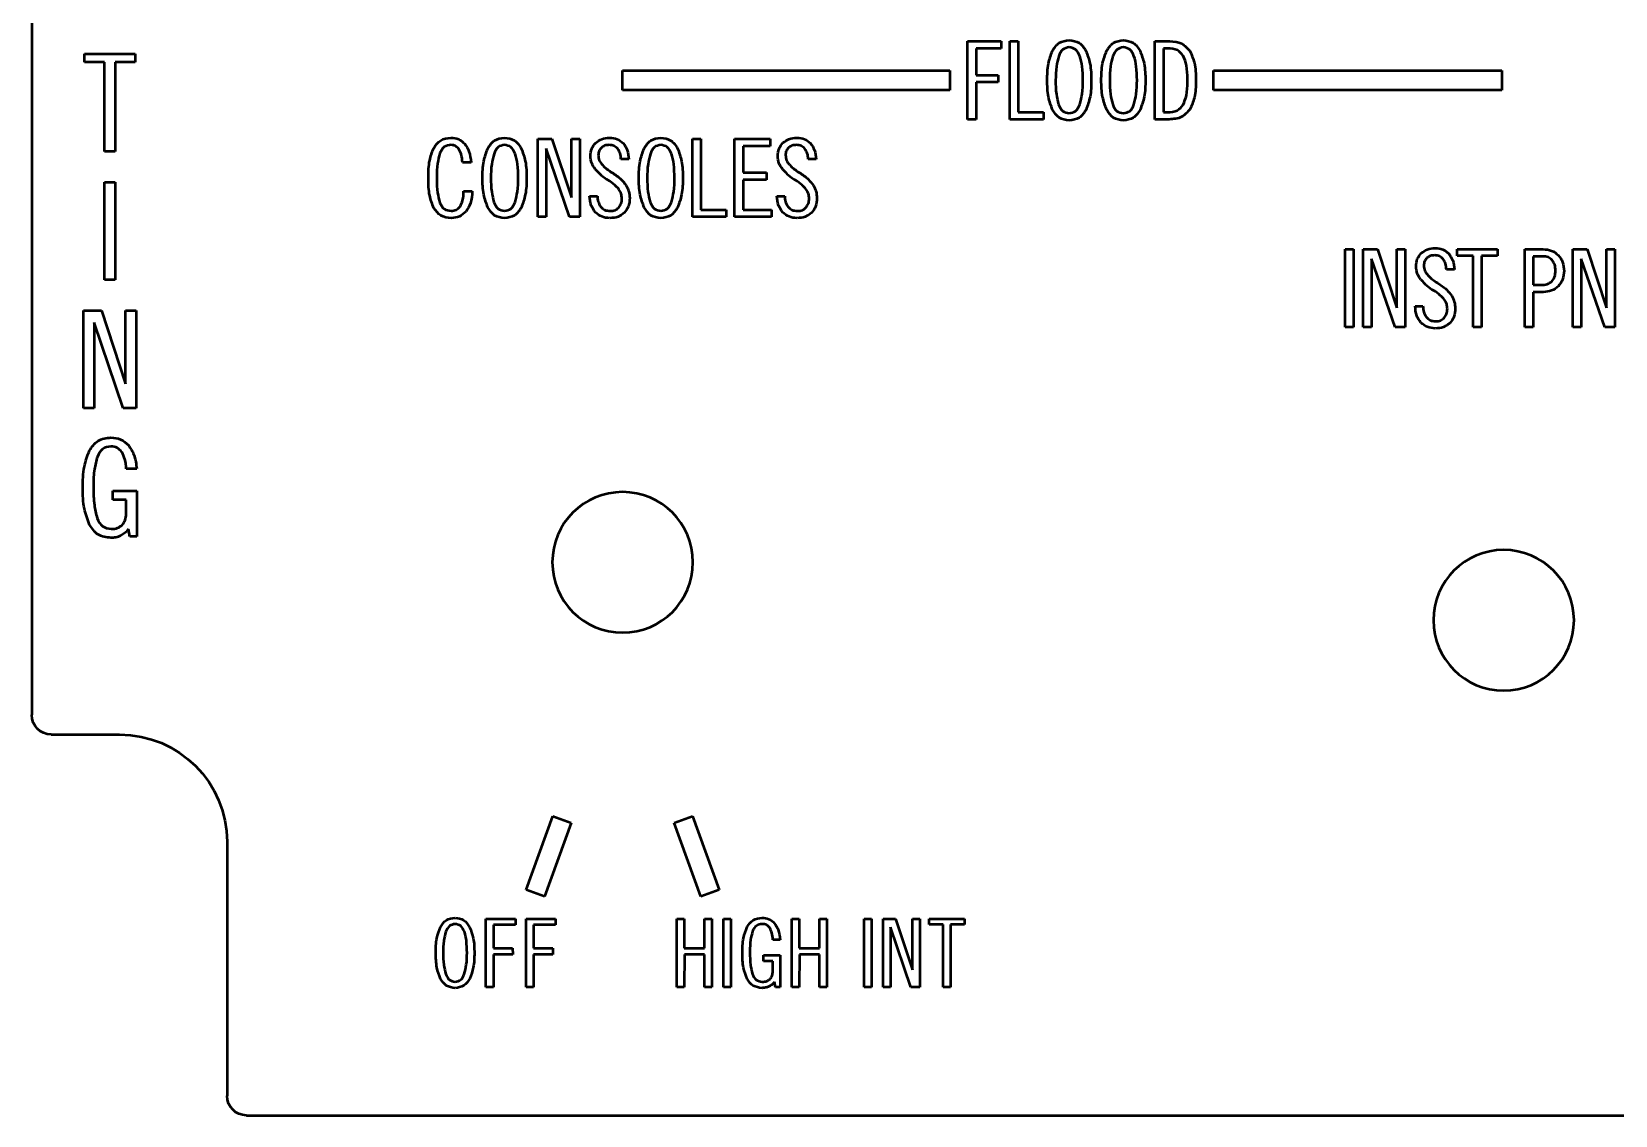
# Model space of a CAD drawing. Header units: millimetres. Extents: x 160 to 304, y 109 to 221.
# Drawn here: x 160.2 to 241.3, y 108.7 to 164.1 of the extents above; entities that cross this region are included whole.
import ezdxf

# ---------------------------------------------------------------- set-up
doc = ezdxf.new("R2010")
doc.units = ezdxf.units.MM
doc.header["$LTSCALE"] = 0.75
doc.layers.add('Visible', color=7, linetype='Continuous', lineweight=50)

msp = doc.modelspace()

# ---------------------------------------------------------------- linework, layer by layer
at = {"layer": 'Visible'}
for p, q in [((160.237, 200.155), (160.237, 129.155)), ((162.945, 163.009), (165.528, 163.009)), ((162.945, 162.586), (162.945, 163.009)), ((165.528, 163.009), (165.528, 162.586)), ((208.145, 163.655), (209.868, 163.655)), ((208.145, 159.655), (208.145, 163.655)), ((209.868, 163.289), (208.577, 163.289)), ((208.577, 163.289), (208.577, 161.926)), ((209.868, 163.655), (209.868, 163.289)), ((210.3, 159.655), (210.3, 163.655)), ((210.3, 163.655), (210.732, 163.655)), ((210.732, 163.655), (210.732, 160.021)), ((217.735, 159.655), (217.735, 163.655)), ((217.735, 163.655), (218.488, 163.655)), ((218.167, 163.289), (218.167, 160.021)), ((218.389, 163.289), (218.167, 163.289)), ((163.963, 162.586), (162.945, 162.586)), ((163.963, 158.009), (163.963, 162.586)), ((165.528, 162.586), (164.504, 162.586)), ((164.504, 162.586), (164.504, 158.009)), ((190.487, 161.155), (190.487, 162.155)), ((190.487, 162.155), (207.237, 162.155)), ((207.237, 162.155), (207.237, 161.155)), ((220.737, 161.155), (220.737, 162.155)), ((220.737, 162.155), (235.487, 162.155)), ((235.487, 162.155), (235.487, 161.155)), ((208.577, 161.926), (209.702, 161.926)), ((209.707, 161.561), (208.577, 161.561)), ((208.577, 161.561), (208.577, 159.655)), ((209.702, 161.926), (209.707, 161.561)), ((219.397, 161.566), (219.397, 161.716)), ((219.829, 161.694), (219.829, 161.605)), ((207.237, 161.155), (190.487, 161.155)), ((235.487, 161.155), (220.737, 161.155)), ((210.732, 160.021), (212.034, 160.021)), ((212.034, 160.021), (212.034, 159.655)), ((218.167, 160.021), (218.383, 160.021)), ((208.577, 159.655), (208.145, 159.655)), ((212.034, 159.655), (210.3, 159.655)), ((218.455, 159.655), (217.735, 159.655)), ((186.138, 154.655), (186.138, 158.655)), ((186.138, 158.655), (186.869, 158.655)), ((187.767, 154.655), (186.57, 158.167)), ((186.57, 158.167), (186.57, 154.655)), ((186.869, 158.655), (187.861, 155.658)), ((187.861, 158.655), (188.293, 158.655)), ((187.861, 155.658), (187.861, 158.655)), ((188.293, 158.655), (188.293, 154.655)), ((194.06, 154.655), (194.06, 158.655)), ((194.06, 158.655), (194.492, 158.655)), ((194.492, 158.655), (194.492, 155.021)), ((196.215, 154.655), (196.215, 158.655)), ((196.215, 158.655), (198.044, 158.655)), ((198.044, 158.289), (196.648, 158.289)), ((196.648, 158.289), (196.648, 156.926)), ((198.044, 158.655), (198.044, 158.289)), ((164.504, 158.009), (163.963, 158.009)), ((182.725, 157.447), (182.293, 157.447)), ((190.803, 157.624), (190.398, 157.624)), ((200.387, 157.624), (199.983, 157.624)), ((180.542, 156.605), (180.542, 156.705)), ((180.974, 156.705), (180.974, 156.572)), ((196.648, 156.926), (197.844, 156.926)), ((197.844, 156.561), (196.648, 156.561)), ((196.648, 156.561), (196.648, 155.021)), ((197.844, 156.926), (197.844, 156.561)), ((163.967, 156.437), (164.507, 156.437)), ((163.967, 151.437), (163.967, 156.437)), ((164.507, 156.437), (164.507, 151.437)), ((182.348, 155.985), (182.786, 155.985)), ((188.797, 155.73), (189.196, 155.73)), ((198.382, 155.73), (198.781, 155.73)), ((194.492, 155.021), (195.794, 155.021)), ((195.794, 155.021), (195.794, 154.655)), ((196.648, 155.021), (198.11, 155.021)), ((198.11, 155.021), (198.11, 154.655)), ((186.57, 154.655), (186.138, 154.655)), ((188.293, 154.655), (187.767, 154.655)), ((195.794, 154.655), (194.06, 154.655)), ((198.11, 154.655), (196.215, 154.655)), ((227.473, 153.006), (227.905, 153.006)), ((227.473, 149.006), (227.473, 153.006)), ((227.905, 153.006), (227.905, 149.006)), ((228.393, 149.006), (228.393, 153.006)), ((228.393, 153.006), (229.124, 153.006)), ((230.022, 149.006), (228.825, 152.518)), ((228.825, 152.518), (228.825, 149.006)), ((229.124, 153.006), (230.116, 150.009)), ((230.116, 153.006), (230.548, 153.006)), ((230.116, 150.009), (230.116, 153.006)), ((230.548, 153.006), (230.548, 149.006)), ((233.202, 153.006), (235.268, 153.006)), ((233.202, 152.668), (233.202, 153.006)), ((234.016, 152.668), (233.202, 152.668)), ((234.016, 149.006), (234.016, 152.668)), ((235.268, 152.668), (234.448, 152.668)), ((234.448, 152.668), (234.448, 149.006)), ((235.268, 153.006), (235.268, 152.668)), ((236.664, 149.006), (236.664, 153.006)), ((236.664, 153.006), (237.595, 153.006)), ((237.096, 152.64), (237.096, 151.178)), ((237.584, 152.64), (237.096, 152.64)), ((239.124, 149.006), (239.124, 153.006)), ((239.124, 153.006), (239.855, 153.006)), ((240.753, 149.006), (239.556, 152.518)), ((239.556, 152.518), (239.556, 149.006)), ((239.855, 153.006), (240.847, 150.009)), ((240.847, 153.006), (241.279, 153.006)), ((240.847, 150.009), (240.847, 153.006)), ((241.279, 153.006), (241.279, 149.006)), ((233.058, 151.975), (232.653, 151.975)), ((164.507, 151.437), (163.967, 151.437)), ((237.096, 151.178), (237.495, 151.178)), ((237.606, 150.812), (237.096, 150.812)), ((237.096, 150.812), (237.096, 149.006)), ((231.052, 150.081), (231.451, 150.081)), ((162.89, 144.866), (162.89, 149.866)), ((162.89, 149.866), (163.804, 149.866)), ((164.926, 144.866), (163.43, 149.257)), ((163.43, 149.257), (163.43, 144.866)), ((163.804, 149.866), (165.044, 146.119)), ((165.044, 149.866), (165.584, 149.866)), ((165.044, 146.119), (165.044, 149.866)), ((165.584, 149.866), (165.584, 144.866)), ((227.905, 149.006), (227.473, 149.006)), ((228.825, 149.006), (228.393, 149.006)), ((230.548, 149.006), (230.022, 149.006)), ((234.448, 149.006), (234.016, 149.006)), ((237.096, 149.006), (236.664, 149.006)), ((239.556, 149.006), (239.124, 149.006)), ((241.279, 149.006), (240.753, 149.006)), ((163.43, 144.866), (162.89, 144.866)), ((165.584, 144.866), (164.926, 144.866)), ((165.615, 141.757), (165.075, 141.757)), ((163.399, 140.905), (163.399, 140.822)), ((164.396, 140.635), (165.622, 140.635)), ((164.396, 140.178), (164.396, 140.635)), ((165.622, 140.635), (165.622, 138.295)), ((165.075, 140.178), (164.396, 140.178)), ((165.075, 139.451), (165.075, 140.178)), ((165.269, 138.295), (165.2, 138.669)), ((165.622, 138.295), (165.269, 138.295)), ((161.237, 128.155), (164.737, 128.155)), ((185.547, 120.208), (186.915, 123.967)), ((187.855, 123.625), (186.487, 119.866)), ((186.915, 123.967), (187.855, 123.625)), ((193.119, 123.625), (194.059, 123.967)), ((194.487, 119.866), (193.119, 123.625)), ((194.059, 123.967), (195.427, 120.208)), ((170.237, 122.655), (170.237, 109.655)), ((186.487, 119.866), (185.547, 120.208)), ((195.427, 120.208), (194.487, 119.866)), ((183.492, 118.724), (185, 118.724)), ((183.492, 115.224), (183.492, 118.724)), ((185, 118.404), (183.871, 118.404)), ((183.871, 118.404), (183.871, 117.211)), ((185, 118.724), (185, 118.404)), ((185.545, 118.724), (187.053, 118.724)), ((185.545, 115.224), (185.545, 118.724)), ((187.053, 118.404), (185.924, 118.404)), ((185.924, 118.404), (185.924, 117.211)), ((187.053, 118.724), (187.053, 118.404)), ((193.263, 115.224), (193.263, 118.724)), ((193.263, 118.724), (193.641, 118.724)), ((193.641, 118.724), (193.641, 117.216)), ((194.669, 117.211), (194.673, 118.724)), ((194.673, 118.724), (195.051, 118.724)), ((195.051, 118.724), (195.051, 115.224)), ((195.645, 118.724), (196.023, 118.724)), ((195.645, 115.224), (195.645, 118.724)), ((196.023, 118.724), (196.023, 115.224)), ((199.15, 115.224), (199.15, 118.724)), ((199.15, 118.724), (199.528, 118.724)), ((199.528, 118.724), (199.528, 117.216)), ((200.556, 117.211), (200.561, 118.724)), ((200.561, 118.724), (200.939, 118.724)), ((200.939, 118.724), (200.939, 115.224)), ((202.849, 118.724), (203.227, 118.724)), ((202.849, 115.224), (202.849, 118.724)), ((203.227, 118.724), (203.227, 115.224)), ((203.821, 115.224), (203.821, 118.724)), ((203.821, 118.724), (204.461, 118.724)), ((204.461, 118.724), (205.329, 116.101)), ((205.329, 118.724), (205.707, 118.724)), ((205.329, 116.101), (205.329, 118.724)), ((205.707, 118.724), (205.707, 115.224)), ((206.179, 118.724), (207.987, 118.724)), ((206.179, 118.428), (206.179, 118.724)), ((206.892, 118.428), (206.179, 118.428)), ((206.892, 115.224), (206.892, 118.428)), ((207.987, 118.428), (207.27, 118.428)), ((207.27, 118.428), (207.27, 115.224)), ((207.987, 118.724), (207.987, 118.428)), ((198.551, 117.648), (198.173, 117.648)), ((205.246, 115.224), (204.199, 118.297)), ((204.199, 118.297), (204.199, 115.224)), ((183.871, 117.211), (184.855, 117.211)), ((184.859, 116.891), (183.871, 116.891)), ((183.871, 116.891), (183.871, 115.224)), ((184.855, 117.211), (184.859, 116.891)), ((185.924, 117.211), (186.908, 117.211)), ((186.912, 116.891), (185.924, 116.891)), ((185.924, 116.891), (185.924, 115.224)), ((186.908, 117.211), (186.912, 116.891)), ((193.641, 117.216), (194.669, 117.211)), ((193.646, 116.891), (193.641, 115.224)), ((194.673, 116.891), (193.646, 116.891)), ((194.673, 115.224), (194.673, 116.891)), ((197, 117.051), (197, 116.993)), ((197.698, 116.862), (198.556, 116.862)), ((197.698, 116.542), (197.698, 116.862)), ((198.556, 116.862), (198.556, 115.224)), ((199.528, 117.216), (200.556, 117.211)), ((199.533, 116.891), (199.528, 115.224)), ((200.561, 116.891), (199.533, 116.891)), ((200.561, 115.224), (200.561, 116.891)), ((198.173, 116.542), (197.698, 116.542)), ((198.173, 116.033), (198.173, 116.542)), ((183.871, 115.224), (183.492, 115.224)), ((185.924, 115.224), (185.545, 115.224)), ((193.641, 115.224), (193.263, 115.224)), ((195.051, 115.224), (194.673, 115.224)), ((196.023, 115.224), (195.645, 115.224)), ((198.309, 115.224), (198.261, 115.486)), ((198.556, 115.224), (198.309, 115.224)), ((199.528, 115.224), (199.15, 115.224)), ((200.939, 115.224), (200.561, 115.224)), ((203.227, 115.224), (202.849, 115.224)), ((204.199, 115.224), (203.821, 115.224)), ((205.707, 115.224), (205.246, 115.224)), ((207.27, 115.224), (206.892, 115.224)), ((171.237, 108.655), (292.737, 108.655))]:
    msp.add_line(p, q, dxfattribs=at)
at = {"layer": 'Visible', "extrusion": (0, 0, -1)}
for centre in [(-190.487, 136.974), (-235.584, 134.006)]:
    msp.add_circle(centre, 3.6, dxfattribs=at)
at = {"layer": 'Visible'}
for centre, radius, start, end in [((211.305, 162.053), 2.718, 6.5012, 18.053), ((208.341, 161.696), 5.704, 359.58747, 6.69752), ((214.076, 162.053), 2.718, 6.5012, 18.053), ((211.111, 161.696), 5.704, 359.58747, 6.69752), ((182.401, 157.053), 2.718, 6.5012, 18.053), ((179.436, 156.696), 5.704, 359.58747, 6.69752), ((191.276, 159.114), 2.559, 224.50869, 238.49004), ((190.401, 157.053), 2.718, 6.5012, 18.053), ((187.436, 156.696), 5.704, 359.58747, 6.69752), ((200.861, 159.114), 2.559, 224.50861, 238.48999), ((191.325, 159.068), 2.979, 221.09838, 238.09007), ((187.987, 153.815), 3.245, 49.78036, 57.09353), ((200.909, 159.068), 2.979, 221.09847, 238.09004), ((197.572, 153.815), 3.245, 49.78036, 57.09353), ((189.182, 155.208), 1.409, 37.57422, 50.26405), ((198.766, 155.208), 1.409, 37.5737, 50.26426), ((233.531, 153.465), 2.559, 224.50883, 238.4899), ((233.58, 153.419), 2.979, 221.09847, 238.09004), ((230.242, 148.166), 3.244, 49.77996, 57.09392), ((231.436, 149.559), 1.409, 37.57396, 50.26415), ((180.123, 117.323), 2.379, 6.50125, 18.05295), ((177.529, 117.01), 4.991, 359.58753, 6.69747)]:
    msp.add_arc(centre, radius, start, end, dxfattribs=at)
at = {"layer": 'Visible', "extrusion": (0, 0, -1)}
for centre, radius, start, end in [((-161.237, 129.155), 1, 270, 0), ((-164.737, 122.655), 5.5, 90, 180), ((-171.237, 109.655), 1, 270, 0)]:
    msp.add_arc(centre, radius, start, end, dxfattribs=at)
at = {"layer": 'Visible'}
for points, knots in [([(212.217, 161.655), (212.222, 161.946), (212.23, 162.464), (212.409, 162.949), (212.488, 163.162)], [-0.1540946, -0.1540946, -0.1540946, -0.1540946, -0.0676781, 0, 0, 0, 0]), ([(212.488, 163.162), (212.591, 163.322), (212.793, 163.638), (213.164, 163.686), (213.347, 163.71)], [-0.1066855, -0.1066855, -0.1066855, -0.1066855, -0.052648, 0, 0, 0, 0]), ([(213.347, 163.345), (213.228, 163.321), (212.97, 163.27), (212.866, 163.027), (212.81, 162.896)], [-0.07419984, -0.07419984, -0.07419984, -0.07419984, -0.0397722, 0, 0, 0, 0]), ([(213.347, 163.71), (213.527, 163.686), (213.895, 163.637), (214.097, 163.326), (214.2, 163.167)], [-0.1057557, -0.1057557, -0.1057557, -0.1057557, -0.0538124, 0, 0, 0, 0]), ([(213.89, 162.896), (213.832, 163.027), (213.725, 163.27), (213.467, 163.321), (213.347, 163.345)], [-0.07455377, -0.07455377, -0.07455377, -0.07455377, -0.03455869, 0, 0, 0, 0]), ([(214.2, 163.167), (214.281, 162.951), (214.462, 162.464), (214.472, 161.944), (214.477, 161.655)], [-0.1547411, -0.1547411, -0.1547411, -0.1547411, -0.0860133, 0, 0, 0, 0]), ([(214.987, 161.655), (214.992, 161.946), (215, 162.464), (215.18, 162.949), (215.258, 163.162)], [-0.1540946, -0.1540946, -0.1540946, -0.1540946, -0.0676781, 0, 0, 0, 0]), ([(215.258, 163.162), (215.361, 163.322), (215.563, 163.638), (215.934, 163.686), (216.117, 163.71)], [-0.1066856, -0.1066856, -0.1066856, -0.1066856, -0.052648, 0, 0, 0, 0]), ([(216.117, 163.345), (215.998, 163.321), (215.74, 163.27), (215.636, 163.027), (215.58, 162.896)], [-0.07419992, -0.07419992, -0.07419992, -0.07419992, -0.03977216, 0, 0, 0, 0]), ([(216.117, 163.71), (216.297, 163.686), (216.665, 163.637), (216.867, 163.326), (216.97, 163.167)], [-0.1057557, -0.1057557, -0.1057557, -0.1057557, -0.0538124, 0, 0, 0, 0]), ([(216.66, 162.896), (216.603, 163.027), (216.495, 163.27), (216.237, 163.321), (216.117, 163.345)], [-0.07455375, -0.07455375, -0.07455375, -0.07455375, -0.03455863, 0, 0, 0, 0]), ([(216.97, 163.167), (217.051, 162.951), (217.232, 162.464), (217.242, 161.944), (217.247, 161.655)], [-0.1547411, -0.1547411, -0.1547411, -0.1547411, -0.0860133, 0, 0, 0, 0]), ([(219.186, 162.907), (219.093, 163.018), (218.887, 163.263), (218.565, 163.28), (218.389, 163.289)], [-0.09206372, -0.09206372, -0.09206372, -0.09206372, -0.05022519, 0, 0, 0, 0]), ([(218.488, 163.655), (218.707, 163.641), (219.116, 163.614), (219.387, 163.309), (219.513, 163.167)], [-0.1176589, -0.1176589, -0.1176589, -0.1176589, -0.0548311, 0, 0, 0, 0]), ([(219.513, 163.167), (219.605, 162.965), (219.817, 162.499), (219.825, 161.985), (219.829, 161.694)], [-0.1521338, -0.1521338, -0.1521338, -0.1521338, -0.0862347, 0, 0, 0, 0]), ([(212.81, 162.896), (212.763, 162.718), (212.657, 162.311), (212.652, 161.891), (212.649, 161.655)], [-0.1255487, -0.1255487, -0.1255487, -0.1255487, -0.0704747, 0, 0, 0, 0]), ([(215.58, 162.896), (215.533, 162.718), (215.427, 162.311), (215.422, 161.891), (215.419, 161.655)], [-0.1255487, -0.1255487, -0.1255487, -0.1255487, -0.0704747, 0, 0, 0, 0]), ([(219.397, 161.716), (219.395, 161.954), (219.393, 162.364), (219.247, 162.747), (219.186, 162.907)], [-0.1218096, -0.1218096, -0.1218096, -0.1218096, -0.0511148, 0, 0, 0, 0]), ([(212.494, 160.142), (212.413, 160.359), (212.232, 160.845), (212.222, 161.366), (212.217, 161.655)], [-0.1547411, -0.1547411, -0.1547411, -0.1547411, -0.0860133, 0, 0, 0, 0]), ([(212.649, 161.655), (212.651, 161.417), (212.655, 160.997), (212.759, 160.59), (212.804, 160.414)], [-0.1254633, -0.1254633, -0.1254633, -0.1254633, -0.0544432, 0, 0, 0, 0]), ([(213.884, 160.414), (213.931, 160.592), (214.038, 160.998), (214.042, 161.419), (214.045, 161.655)], [-0.1255487, -0.1255487, -0.1255487, -0.1255487, -0.0704747, 0, 0, 0, 0]), ([(214.477, 161.655), (214.472, 161.367), (214.462, 160.849), (214.285, 160.364), (214.206, 160.148)], [-0.1540592, -0.1540592, -0.1540592, -0.1540592, -0.0684711, 0, 0, 0, 0]), ([(215.264, 160.142), (215.183, 160.359), (215.002, 160.845), (214.992, 161.366), (214.987, 161.655)], [-0.1547412, -0.1547412, -0.1547412, -0.1547412, -0.0860133, 0, 0, 0, 0]), ([(215.419, 161.655), (215.421, 161.417), (215.425, 160.997), (215.529, 160.59), (215.574, 160.414)], [-0.1254633, -0.1254633, -0.1254633, -0.1254633, -0.0544432, 0, 0, 0, 0]), ([(216.655, 160.414), (216.701, 160.592), (216.808, 160.998), (216.812, 161.419), (216.815, 161.655)], [-0.1255487, -0.1255487, -0.1255487, -0.1255487, -0.0704747, 0, 0, 0, 0]), ([(217.247, 161.655), (217.242, 161.367), (217.232, 160.849), (217.055, 160.364), (216.976, 160.148)], [-0.1540592, -0.1540592, -0.1540592, -0.1540592, -0.0684711, 0, 0, 0, 0]), ([(219.181, 160.392), (219.243, 160.55), (219.392, 160.925), (219.395, 161.331), (219.397, 161.566)], [-0.1203268, -0.1203268, -0.1203268, -0.1203268, -0.0697386, 0, 0, 0, 0]), ([(219.829, 161.605), (219.824, 161.323), (219.814, 160.819), (219.609, 160.361), (219.519, 160.159)], [-0.1492229, -0.1492229, -0.1492229, -0.1492229, -0.0656213, 0, 0, 0, 0]), ([(213.347, 159.599), (213.164, 159.623), (212.795, 159.67), (212.595, 159.984), (212.494, 160.142)], [-0.1059301, -0.1059301, -0.1059301, -0.1059301, -0.0534519, 0, 0, 0, 0]), ([(212.804, 160.414), (212.861, 160.283), (212.967, 160.038), (213.226, 159.988), (213.347, 159.965)], [-0.07466692, -0.07466692, -0.07466692, -0.07466692, -0.03482079, 0, 0, 0, 0]), ([(213.347, 159.965), (213.465, 159.989), (213.722, 160.041), (213.827, 160.283), (213.884, 160.414)], [-0.07408638, -0.07408638, -0.07408638, -0.07408638, -0.03992042, 0, 0, 0, 0]), ([(214.206, 160.148), (214.102, 159.988), (213.899, 159.673), (213.529, 159.624), (213.347, 159.599)], [-0.1065982, -0.1065982, -0.1065982, -0.1065982, -0.0523805, 0, 0, 0, 0]), ([(216.117, 159.599), (215.934, 159.623), (215.565, 159.67), (215.365, 159.984), (215.264, 160.142)], [-0.1059301, -0.1059301, -0.1059301, -0.1059301, -0.0534518, 0, 0, 0, 0]), ([(215.574, 160.414), (215.631, 160.283), (215.737, 160.038), (215.996, 159.988), (216.117, 159.965)], [-0.07466692, -0.07466692, -0.07466692, -0.07466692, -0.03482079, 0, 0, 0, 0]), ([(216.117, 159.965), (216.235, 159.989), (216.492, 160.041), (216.598, 160.283), (216.655, 160.414)], [-0.07408629, -0.07408629, -0.07408629, -0.07408629, -0.03992045, 0, 0, 0, 0]), ([(216.976, 160.148), (216.873, 159.988), (216.669, 159.673), (216.299, 159.624), (216.117, 159.599)], [-0.1065982, -0.1065982, -0.1065982, -0.1065982, -0.0523806, 0, 0, 0, 0]), ([(218.383, 160.021), (218.557, 160.029), (218.877, 160.046), (219.086, 160.284), (219.181, 160.392)], [-0.09137941, -0.09137941, -0.09137941, -0.09137941, -0.04147842, 0, 0, 0, 0]), ([(219.519, 160.159), (219.388, 160.012), (219.107, 159.697), (218.682, 159.669), (218.455, 159.655)], [-0.1220163, -0.1220163, -0.1220163, -0.1220163, -0.0652186, 0, 0, 0, 0]), ([(180.542, 156.705), (180.547, 156.991), (180.555, 157.501), (180.735, 157.976), (180.814, 158.184)], [-0.1514006, -0.1514006, -0.1514006, -0.1514006, -0.0662267, 0, 0, 0, 0]), ([(180.814, 158.184), (180.92, 158.337), (181.134, 158.646), (181.507, 158.689), (181.695, 158.71)], [-0.107187, -0.107187, -0.107187, -0.107187, -0.0538484, 0, 0, 0, 0]), ([(181.717, 158.345), (181.586, 158.326), (181.318, 158.288), (181.197, 158.046), (181.135, 157.924)], [-0.07604363, -0.07604363, -0.07604363, -0.07604363, -0.03865854, 0, 0, 0, 0]), ([(181.695, 158.71), (181.834, 158.699), (182.105, 158.677), (182.306, 158.494), (182.404, 158.406)], [-0.07914336, -0.07914336, -0.07914336, -0.07914336, -0.03853329, 0, 0, 0, 0]), ([(182.088, 158.156), (182.035, 158.211), (181.933, 158.317), (181.787, 158.336), (181.717, 158.345)], [-0.04275947, -0.04275947, -0.04275947, -0.04275947, -0.02062783, 0, 0, 0, 0]), ([(182.293, 157.447), (182.277, 157.596), (182.252, 157.846), (182.135, 158.067), (182.088, 158.156)], [-0.0744037, -0.0744037, -0.0744037, -0.0744037, -0.02993004, 0, 0, 0, 0]), ([(182.404, 158.406), (182.484, 158.278), (182.669, 157.987), (182.705, 157.642), (182.725, 157.447)], [-0.1022935, -0.1022935, -0.1022935, -0.1022935, -0.0576692, 0, 0, 0, 0]), ([(183.312, 156.655), (183.317, 156.946), (183.325, 157.464), (183.505, 157.949), (183.584, 158.162)], [-0.1540946, -0.1540946, -0.1540946, -0.1540946, -0.0676781, 0, 0, 0, 0]), ([(183.584, 158.162), (183.686, 158.322), (183.888, 158.638), (184.259, 158.686), (184.443, 158.71)], [-0.1066855, -0.1066855, -0.1066855, -0.1066855, -0.052648, 0, 0, 0, 0]), ([(184.443, 158.345), (184.323, 158.321), (184.066, 158.27), (183.961, 158.027), (183.905, 157.896)], [-0.07419986, -0.07419986, -0.07419986, -0.07419986, -0.03977216, 0, 0, 0, 0]), ([(184.443, 158.71), (184.623, 158.686), (184.99, 158.637), (185.193, 158.326), (185.296, 158.167)], [-0.1057557, -0.1057557, -0.1057557, -0.1057557, -0.0538124, 0, 0, 0, 0]), ([(184.986, 157.896), (184.928, 158.027), (184.821, 158.27), (184.562, 158.321), (184.443, 158.345)], [-0.07455375, -0.07455375, -0.07455375, -0.07455375, -0.03455863, 0, 0, 0, 0]), ([(185.296, 158.167), (185.376, 157.951), (185.558, 157.464), (185.567, 156.944), (185.573, 156.655)], [-0.1547411, -0.1547411, -0.1547411, -0.1547411, -0.0860133, 0, 0, 0, 0]), ([(188.841, 157.768), (188.851, 157.902), (188.869, 158.159), (189.031, 158.359), (189.109, 158.455)], [-0.07534741, -0.07534741, -0.07534741, -0.07534741, -0.03626541, 0, 0, 0, 0]), ([(189.109, 158.455), (189.207, 158.53), (189.416, 158.688), (189.678, 158.702), (189.817, 158.71)], [-0.0767046, -0.0767046, -0.0767046, -0.0767046, -0.04062138, 0, 0, 0, 0]), ([(189.396, 158.206), (189.35, 158.153), (189.255, 158.042), (189.245, 157.895), (189.24, 157.818)], [-0.04278535, -0.04278535, -0.04278535, -0.04278535, -0.02249746, 0, 0, 0, 0]), ([(189.8, 158.345), (189.722, 158.34), (189.574, 158.331), (189.453, 158.246), (189.396, 158.206)], [-0.04350745, -0.04350745, -0.04350745, -0.04350745, -0.02066731, 0, 0, 0, 0]), ([(190.232, 158.145), (190.173, 158.203), (190.053, 158.322), (189.885, 158.337), (189.8, 158.345)], [-0.04893497, -0.04893497, -0.04893497, -0.04893497, -0.02488147, 0, 0, 0, 0]), ([(189.817, 158.71), (189.953, 158.7), (190.217, 158.681), (190.418, 158.51), (190.515, 158.428)], [-0.07707957, -0.07707957, -0.07707957, -0.07707957, -0.03711522, 0, 0, 0, 0]), ([(190.398, 157.624), (190.392, 157.724), (190.38, 157.912), (190.279, 158.071), (190.232, 158.145)], [-0.05544422, -0.05544422, -0.05544422, -0.05544422, -0.02602257, 0, 0, 0, 0]), ([(190.515, 158.428), (190.593, 158.315), (190.761, 158.074), (190.788, 157.78), (190.803, 157.624)], [-0.08664383, -0.08664383, -0.08664383, -0.08664383, -0.04604697, 0, 0, 0, 0]), ([(191.312, 156.655), (191.317, 156.946), (191.325, 157.464), (191.505, 157.949), (191.584, 158.162)], [-0.1540946, -0.1540946, -0.1540946, -0.1540946, -0.0676781, 0, 0, 0, 0]), ([(191.584, 158.162), (191.686, 158.322), (191.888, 158.638), (192.259, 158.686), (192.443, 158.71)], [-0.1066855, -0.1066855, -0.1066855, -0.1066855, -0.0526479, 0, 0, 0, 0]), ([(192.443, 158.345), (192.323, 158.321), (192.066, 158.27), (191.961, 158.027), (191.905, 157.896)], [-0.0741998, -0.0741998, -0.0741998, -0.0741998, -0.03977216, 0, 0, 0, 0]), ([(192.443, 158.71), (192.623, 158.686), (192.99, 158.637), (193.193, 158.326), (193.296, 158.167)], [-0.1057557, -0.1057557, -0.1057557, -0.1057557, -0.0538124, 0, 0, 0, 0]), ([(192.986, 157.896), (192.928, 158.027), (192.821, 158.27), (192.562, 158.321), (192.443, 158.345)], [-0.07455375, -0.07455375, -0.07455375, -0.07455375, -0.03455863, 0, 0, 0, 0]), ([(193.296, 158.167), (193.376, 157.951), (193.558, 157.464), (193.567, 156.944), (193.573, 156.655)], [-0.1547411, -0.1547411, -0.1547411, -0.1547411, -0.0860133, 0, 0, 0, 0]), ([(198.426, 157.768), (198.435, 157.902), (198.453, 158.159), (198.616, 158.359), (198.694, 158.455)], [-0.07534743, -0.07534743, -0.07534743, -0.07534743, -0.03626541, 0, 0, 0, 0]), ([(198.694, 158.455), (198.792, 158.53), (199, 158.688), (199.262, 158.702), (199.401, 158.71)], [-0.07670455, -0.07670455, -0.07670455, -0.07670455, -0.04062133, 0, 0, 0, 0]), ([(198.98, 158.206), (198.935, 158.153), (198.839, 158.042), (198.83, 157.895), (198.825, 157.818)], [-0.04278535, -0.04278535, -0.04278535, -0.04278535, -0.02249746, 0, 0, 0, 0]), ([(199.384, 158.345), (199.307, 158.34), (199.159, 158.331), (199.038, 158.246), (198.98, 158.206)], [-0.04350758, -0.04350758, -0.04350758, -0.04350758, -0.02066726, 0, 0, 0, 0]), ([(199.817, 158.145), (199.758, 158.203), (199.638, 158.322), (199.47, 158.337), (199.384, 158.345)], [-0.0489349, -0.0489349, -0.0489349, -0.0489349, -0.02488135, 0, 0, 0, 0]), ([(199.401, 158.71), (199.538, 158.7), (199.802, 158.681), (200.002, 158.51), (200.099, 158.428)], [-0.07707961, -0.07707961, -0.07707961, -0.07707961, -0.03711527, 0, 0, 0, 0]), ([(199.983, 157.624), (199.976, 157.724), (199.964, 157.912), (199.864, 158.071), (199.817, 158.145)], [-0.05544424, -0.05544424, -0.05544424, -0.05544424, -0.0260226, 0, 0, 0, 0]), ([(200.099, 158.428), (200.178, 158.315), (200.346, 158.074), (200.373, 157.78), (200.387, 157.624)], [-0.08664383, -0.08664383, -0.08664383, -0.08664383, -0.04604697, 0, 0, 0, 0]), ([(181.135, 157.924), (181.088, 157.751), (180.981, 157.352), (180.977, 156.939), (180.974, 156.705)], [-0.123375, -0.123375, -0.123375, -0.123375, -0.0699216, 0, 0, 0, 0]), ([(183.905, 157.896), (183.859, 157.718), (183.752, 157.311), (183.747, 156.891), (183.745, 156.655)], [-0.1255487, -0.1255487, -0.1255487, -0.1255487, -0.0704747, 0, 0, 0, 0]), ([(189.08, 157.109), (189.01, 157.209), (188.872, 157.407), (188.851, 157.648), (188.841, 157.768)], [-0.07122603, -0.07122603, -0.07122603, -0.07122603, -0.03554409, 0, 0, 0, 0]), ([(189.24, 157.818), (189.249, 157.725), (189.268, 157.537), (189.39, 157.393), (189.451, 157.32)], [-0.05527171, -0.05527171, -0.05527171, -0.05527171, -0.0278913, 0, 0, 0, 0]), ([(191.905, 157.896), (191.859, 157.718), (191.752, 157.311), (191.747, 156.891), (191.745, 156.655)], [-0.1255487, -0.1255487, -0.1255487, -0.1255487, -0.0704747, 0, 0, 0, 0]), ([(198.664, 157.109), (198.595, 157.209), (198.456, 157.407), (198.436, 157.648), (198.426, 157.768)], [-0.07122606, -0.07122606, -0.07122606, -0.07122606, -0.03554409, 0, 0, 0, 0]), ([(198.825, 157.818), (198.834, 157.725), (198.852, 157.537), (198.974, 157.393), (199.035, 157.32)], [-0.05527176, -0.05527176, -0.05527176, -0.05527176, -0.02789133, 0, 0, 0, 0]), ([(180.819, 155.115), (180.739, 155.324), (180.555, 155.803), (180.547, 156.316), (180.542, 156.605)], [-0.1526193, -0.1526193, -0.1526193, -0.1526193, -0.0857372, 0, 0, 0, 0]), ([(180.974, 156.572), (180.977, 156.344), (180.981, 155.941), (181.088, 155.554), (181.135, 155.386)], [-0.1200908, -0.1200908, -0.1200908, -0.1200908, -0.052105, 0, 0, 0, 0]), ([(183.589, 155.142), (183.509, 155.359), (183.328, 155.845), (183.318, 156.366), (183.312, 156.655)], [-0.1547411, -0.1547411, -0.1547411, -0.1547411, -0.0860133, 0, 0, 0, 0]), ([(183.745, 156.655), (183.747, 156.417), (183.751, 155.997), (183.855, 155.59), (183.9, 155.414)], [-0.1254633, -0.1254633, -0.1254633, -0.1254633, -0.0544432, 0, 0, 0, 0]), ([(184.98, 155.414), (185.027, 155.592), (185.133, 155.998), (185.138, 156.419), (185.141, 156.655)], [-0.1255487, -0.1255487, -0.1255487, -0.1255487, -0.0704747, 0, 0, 0, 0]), ([(185.573, 156.655), (185.567, 156.367), (185.558, 155.849), (185.38, 155.364), (185.301, 155.148)], [-0.1540592, -0.1540592, -0.1540592, -0.1540592, -0.0684711, 0, 0, 0, 0]), ([(189.938, 156.932), (190.101, 156.826), (190.381, 156.644), (190.585, 156.382), (190.67, 156.273)], [-0.09905907, -0.09905907, -0.09905907, -0.09905907, -0.04135802, 0, 0, 0, 0]), ([(191.589, 155.142), (191.509, 155.359), (191.328, 155.845), (191.318, 156.366), (191.312, 156.655)], [-0.1547411, -0.1547411, -0.1547411, -0.1547411, -0.0860133, 0, 0, 0, 0]), ([(191.745, 156.655), (191.747, 156.417), (191.751, 155.997), (191.855, 155.59), (191.9, 155.414)], [-0.1254633, -0.1254633, -0.1254633, -0.1254633, -0.0544432, 0, 0, 0, 0]), ([(192.98, 155.414), (193.027, 155.592), (193.133, 155.998), (193.138, 156.419), (193.141, 156.655)], [-0.1255487, -0.1255487, -0.1255487, -0.1255487, -0.0704747, 0, 0, 0, 0]), ([(193.573, 156.655), (193.567, 156.367), (193.558, 155.849), (193.38, 155.364), (193.301, 155.148)], [-0.1540592, -0.1540592, -0.1540592, -0.1540592, -0.0684711, 0, 0, 0, 0]), ([(199.523, 156.932), (199.686, 156.826), (199.965, 156.644), (200.169, 156.382), (200.254, 156.273)], [-0.09905917, -0.09905917, -0.09905917, -0.09905917, -0.04135802, 0, 0, 0, 0]), ([(182.166, 155.192), (182.216, 155.294), (182.339, 155.541), (182.345, 155.82), (182.348, 155.985)], [-0.0821812, -0.0821812, -0.0821812, -0.0821812, -0.04860883, 0, 0, 0, 0]), ([(182.786, 155.985), (182.774, 155.769), (182.754, 155.39), (182.556, 155.07), (182.47, 154.932)], [-0.1114526, -0.1114526, -0.1114526, -0.1114526, -0.0478906, 0, 0, 0, 0]), ([(189.096, 154.893), (189.013, 155.007), (188.832, 155.255), (188.809, 155.563), (188.797, 155.73)], [-0.09045054, -0.09045054, -0.09045054, -0.09045054, -0.04904708, 0, 0, 0, 0]), ([(189.196, 155.73), (189.202, 155.629), (189.213, 155.436), (189.31, 155.268), (189.357, 155.187)], [-0.05732644, -0.05732644, -0.05732644, -0.05732644, -0.02769014, 0, 0, 0, 0]), ([(190.448, 155.602), (190.442, 155.685), (190.429, 155.853), (190.342, 155.996), (190.299, 156.068)], [-0.04950054, -0.04950054, -0.04950054, -0.04950054, -0.02483862, 0, 0, 0, 0]), ([(190.67, 156.273), (190.721, 156.168), (190.824, 155.962), (190.839, 155.733), (190.847, 155.619)], [-0.06832931, -0.06832931, -0.06832931, -0.06832931, -0.03380978, 0, 0, 0, 0]), ([(198.681, 154.893), (198.598, 155.007), (198.416, 155.255), (198.394, 155.563), (198.382, 155.73)], [-0.09045056, -0.09045056, -0.09045056, -0.09045056, -0.04904707, 0, 0, 0, 0]), ([(198.781, 155.73), (198.786, 155.629), (198.797, 155.436), (198.894, 155.268), (198.941, 155.187)], [-0.0573264, -0.0573264, -0.0573264, -0.0573264, -0.02769009, 0, 0, 0, 0]), ([(200.033, 155.602), (200.026, 155.685), (200.014, 155.853), (199.927, 155.996), (199.883, 156.068)], [-0.04950059, -0.04950059, -0.04950059, -0.04950059, -0.02483867, 0, 0, 0, 0]), ([(200.254, 156.273), (200.306, 156.168), (200.408, 155.962), (200.424, 155.733), (200.432, 155.619)], [-0.06832928, -0.06832928, -0.06832928, -0.06832928, -0.03380977, 0, 0, 0, 0]), ([(181.717, 154.599), (181.524, 154.619), (181.147, 154.657), (180.927, 154.964), (180.819, 155.115)], [-0.1080828, -0.1080828, -0.1080828, -0.1080828, -0.052821, 0, 0, 0, 0]), ([(181.135, 155.386), (181.196, 155.263), (181.314, 155.024), (181.577, 154.984), (181.706, 154.965)], [-0.07508786, -0.07508786, -0.07508786, -0.07508786, -0.03658843, 0, 0, 0, 0]), ([(181.706, 154.965), (181.796, 154.975), (181.977, 154.994), (182.102, 155.126), (182.166, 155.192)], [-0.05279231, -0.05279231, -0.05279231, -0.05279231, -0.02654733, 0, 0, 0, 0]), ([(182.47, 154.932), (182.365, 154.835), (182.151, 154.639), (181.863, 154.613), (181.717, 154.599)], [-0.084419, -0.084419, -0.084419, -0.084419, -0.04264579, 0, 0, 0, 0]), ([(184.443, 154.599), (184.26, 154.623), (183.891, 154.67), (183.691, 154.984), (183.589, 155.142)], [-0.1059301, -0.1059301, -0.1059301, -0.1059301, -0.0534518, 0, 0, 0, 0]), ([(183.9, 155.414), (183.956, 155.283), (184.062, 155.038), (184.322, 154.988), (184.443, 154.965)], [-0.07466692, -0.07466692, -0.07466692, -0.07466692, -0.03482079, 0, 0, 0, 0]), ([(184.443, 154.965), (184.561, 154.989), (184.817, 155.041), (184.923, 155.283), (184.98, 155.414)], [-0.07408635, -0.07408635, -0.07408635, -0.07408635, -0.03992045, 0, 0, 0, 0]), ([(185.301, 155.148), (185.198, 154.988), (184.995, 154.673), (184.625, 154.624), (184.443, 154.599)], [-0.1065982, -0.1065982, -0.1065982, -0.1065982, -0.0523806, 0, 0, 0, 0]), ([(189.828, 154.599), (189.685, 154.61), (189.41, 154.63), (189.198, 154.807), (189.096, 154.893)], [-0.0806044, -0.0806044, -0.0806044, -0.0806044, -0.03895512, 0, 0, 0, 0]), ([(189.357, 155.187), (189.422, 155.122), (189.559, 154.986), (189.753, 154.972), (189.855, 154.965)], [-0.05621459, -0.05621459, -0.05621459, -0.05621459, -0.0296088, 0, 0, 0, 0]), ([(190.573, 154.871), (190.47, 154.792), (190.25, 154.624), (189.974, 154.608), (189.828, 154.599)], [-0.08099406, -0.08099406, -0.08099406, -0.08099406, -0.04273421, 0, 0, 0, 0]), ([(189.855, 154.965), (189.941, 154.971), (190.104, 154.981), (190.229, 155.087), (190.287, 155.137)], [-0.0476163, -0.0476163, -0.0476163, -0.0476163, -0.02259147, 0, 0, 0, 0]), ([(190.287, 155.137), (190.334, 155.203), (190.433, 155.342), (190.443, 155.513), (190.448, 155.602)], [-0.05012468, -0.05012468, -0.05012468, -0.05012468, -0.02634677, 0, 0, 0, 0]), ([(190.847, 155.619), (190.839, 155.472), (190.823, 155.194), (190.653, 154.974), (190.573, 154.871)], [-0.08130793, -0.08130793, -0.08130793, -0.08130793, -0.03824076, 0, 0, 0, 0]), ([(192.443, 154.599), (192.26, 154.623), (191.891, 154.67), (191.691, 154.984), (191.589, 155.142)], [-0.1059301, -0.1059301, -0.1059301, -0.1059301, -0.0534518, 0, 0, 0, 0]), ([(191.9, 155.414), (191.956, 155.283), (192.062, 155.038), (192.322, 154.988), (192.443, 154.965)], [-0.07466692, -0.07466692, -0.07466692, -0.07466692, -0.03482079, 0, 0, 0, 0]), ([(192.443, 154.965), (192.561, 154.989), (192.817, 155.041), (192.923, 155.283), (192.98, 155.414)], [-0.07408641, -0.07408641, -0.07408641, -0.07408641, -0.03992045, 0, 0, 0, 0]), ([(193.301, 155.148), (193.198, 154.988), (192.995, 154.673), (192.625, 154.624), (192.443, 154.599)], [-0.1065982, -0.1065982, -0.1065982, -0.1065982, -0.0523806, 0, 0, 0, 0]), ([(199.412, 154.599), (199.27, 154.61), (198.994, 154.63), (198.783, 154.807), (198.681, 154.893)], [-0.08060445, -0.08060445, -0.08060445, -0.08060445, -0.03895517, 0, 0, 0, 0]), ([(198.941, 155.187), (199.006, 155.122), (199.144, 154.986), (199.338, 154.972), (199.44, 154.965)], [-0.05621463, -0.05621463, -0.05621463, -0.05621463, -0.0296088, 0, 0, 0, 0]), ([(200.158, 154.871), (200.054, 154.792), (199.835, 154.624), (199.558, 154.608), (199.412, 154.599)], [-0.08099406, -0.08099406, -0.08099406, -0.08099406, -0.04273421, 0, 0, 0, 0]), ([(199.44, 154.965), (199.526, 154.971), (199.689, 154.981), (199.813, 155.087), (199.872, 155.137)], [-0.04761624, -0.04761624, -0.04761624, -0.04761624, -0.02259147, 0, 0, 0, 0]), ([(199.872, 155.137), (199.919, 155.203), (200.018, 155.342), (200.027, 155.513), (200.033, 155.602)], [-0.05012474, -0.05012474, -0.05012474, -0.05012474, -0.02634677, 0, 0, 0, 0]), ([(200.432, 155.619), (200.423, 155.472), (200.407, 155.194), (200.238, 154.974), (200.158, 154.871)], [-0.08130785, -0.08130785, -0.08130785, -0.08130785, -0.03824066, 0, 0, 0, 0]), ([(231.096, 152.119), (231.106, 152.253), (231.124, 152.51), (231.286, 152.71), (231.364, 152.806)], [-0.07534739, -0.07534739, -0.07534739, -0.07534739, -0.03626538, 0, 0, 0, 0]), ([(231.364, 152.806), (231.462, 152.881), (231.671, 153.038), (231.933, 153.053), (232.071, 153.061)], [-0.0767046, -0.0767046, -0.0767046, -0.0767046, -0.04062138, 0, 0, 0, 0]), ([(231.65, 152.557), (231.605, 152.504), (231.51, 152.393), (231.5, 152.246), (231.495, 152.169)], [-0.04278535, -0.04278535, -0.04278535, -0.04278535, -0.02249746, 0, 0, 0, 0]), ([(232.055, 152.696), (231.977, 152.691), (231.829, 152.682), (231.708, 152.597), (231.65, 152.557)], [-0.04350745, -0.04350745, -0.04350745, -0.04350745, -0.02066731, 0, 0, 0, 0]), ([(232.487, 152.496), (232.428, 152.554), (232.308, 152.673), (232.14, 152.688), (232.055, 152.696)], [-0.04893497, -0.04893497, -0.04893497, -0.04893497, -0.02488147, 0, 0, 0, 0]), ([(232.071, 153.061), (232.208, 153.051), (232.472, 153.032), (232.673, 152.861), (232.769, 152.779)], [-0.07707962, -0.07707962, -0.07707962, -0.07707962, -0.03711522, 0, 0, 0, 0]), ([(232.653, 151.975), (232.647, 152.075), (232.634, 152.263), (232.534, 152.422), (232.487, 152.496)], [-0.05544422, -0.05544422, -0.05544422, -0.05544422, -0.02602257, 0, 0, 0, 0]), ([(232.769, 152.779), (232.848, 152.666), (233.016, 152.425), (233.043, 152.131), (233.058, 151.975)], [-0.08664379, -0.08664379, -0.08664379, -0.08664379, -0.04604696, 0, 0, 0, 0]), ([(238.071, 152.446), (238.005, 152.503), (237.864, 152.621), (237.68, 152.634), (237.584, 152.64)], [-0.05370915, -0.05370915, -0.05370915, -0.05370915, -0.02812187, 0, 0, 0, 0]), ([(237.595, 153.006), (237.748, 152.996), (238.042, 152.976), (238.268, 152.79), (238.376, 152.701)], [-0.0857463, -0.0857463, -0.0857463, -0.0857463, -0.04091151, 0, 0, 0, 0]), ([(238.238, 151.909), (238.233, 152.014), (238.225, 152.208), (238.12, 152.371), (238.071, 152.446)], [-0.05716539, -0.05716539, -0.05716539, -0.05716539, -0.02627522, 0, 0, 0, 0]), ([(238.376, 152.701), (238.463, 152.587), (238.645, 152.348), (238.665, 152.048), (238.675, 151.892)], [-0.08796217, -0.08796217, -0.08796217, -0.08796217, -0.04576761, 0, 0, 0, 0]), ([(231.335, 151.46), (231.265, 151.559), (231.126, 151.758), (231.106, 151.999), (231.096, 152.119)], [-0.071226, -0.071226, -0.071226, -0.071226, -0.03554409, 0, 0, 0, 0]), ([(231.495, 152.169), (231.504, 152.076), (231.523, 151.888), (231.644, 151.744), (231.706, 151.671)], [-0.05527171, -0.05527171, -0.05527171, -0.05527171, -0.0278913, 0, 0, 0, 0]), ([(238.049, 151.355), (238.104, 151.429), (238.225, 151.592), (238.233, 151.797), (238.238, 151.909)], [-0.05973551, -0.05973551, -0.05973551, -0.05973551, -0.03275029, 0, 0, 0, 0]), ([(238.675, 151.892), (238.665, 151.742), (238.644, 151.452), (238.467, 151.222), (238.382, 151.111)], [-0.08512168, -0.08512168, -0.08512168, -0.08512168, -0.04115279, 0, 0, 0, 0]), ([(232.193, 151.283), (232.356, 151.177), (232.635, 150.995), (232.839, 150.733), (232.925, 150.624)], [-0.09905911, -0.09905911, -0.09905911, -0.09905911, -0.04135806, 0, 0, 0, 0]), ([(237.495, 151.178), (237.606, 151.182), (237.808, 151.189), (237.974, 151.303), (238.049, 151.355)], [-0.05923707, -0.05923707, -0.05923707, -0.05923707, -0.02679975, 0, 0, 0, 0]), ([(238.382, 151.111), (238.272, 151.024), (238.045, 150.843), (237.756, 150.823), (237.606, 150.812)], [-0.08488387, -0.08488387, -0.08488387, -0.08488387, -0.04385571, 0, 0, 0, 0]), ([(231.351, 149.244), (231.268, 149.358), (231.086, 149.606), (231.064, 149.914), (231.052, 150.081)], [-0.09045057, -0.09045057, -0.09045057, -0.09045057, -0.04904708, 0, 0, 0, 0]), ([(231.451, 150.081), (231.457, 149.98), (231.468, 149.787), (231.565, 149.619), (231.612, 149.538)], [-0.0573264, -0.0573264, -0.0573264, -0.0573264, -0.02769009, 0, 0, 0, 0]), ([(232.703, 149.953), (232.697, 150.036), (232.684, 150.203), (232.597, 150.347), (232.553, 150.419)], [-0.04950059, -0.04950059, -0.04950059, -0.04950059, -0.0248387, 0, 0, 0, 0]), ([(233.102, 149.97), (233.093, 149.823), (233.078, 149.545), (232.908, 149.325), (232.828, 149.222)], [-0.08130791, -0.08130791, -0.08130791, -0.08130791, -0.03824067, 0, 0, 0, 0]), ([(232.925, 150.624), (232.976, 150.519), (233.079, 150.313), (233.094, 150.083), (233.102, 149.97)], [-0.06832929, -0.06832929, -0.06832929, -0.06832929, -0.03380978, 0, 0, 0, 0]), ([(232.082, 148.95), (231.94, 148.961), (231.665, 148.981), (231.453, 149.158), (231.351, 149.244)], [-0.0806044, -0.0806044, -0.0806044, -0.0806044, -0.03895512, 0, 0, 0, 0]), ([(231.612, 149.538), (231.677, 149.473), (231.814, 149.337), (232.008, 149.323), (232.11, 149.316)], [-0.05621458, -0.05621458, -0.05621458, -0.05621458, -0.02960881, 0, 0, 0, 0]), ([(232.828, 149.222), (232.725, 149.143), (232.505, 148.975), (232.228, 148.959), (232.082, 148.95)], [-0.08099405, -0.08099405, -0.08099405, -0.08099405, -0.04273415, 0, 0, 0, 0]), ([(232.11, 149.316), (232.196, 149.322), (232.359, 149.332), (232.483, 149.438), (232.542, 149.488)], [-0.04761632, -0.04761632, -0.04761632, -0.04761632, -0.0225915, 0, 0, 0, 0]), ([(232.542, 149.488), (232.589, 149.554), (232.688, 149.693), (232.698, 149.863), (232.703, 149.953)], [-0.05012471, -0.05012471, -0.05012471, -0.05012471, -0.02634677, 0, 0, 0, 0]), ([(162.852, 140.788), (162.857, 141.156), (162.867, 141.811), (163.093, 142.424), (163.191, 142.692)], [-0.1946671, -0.1946671, -0.1946671, -0.1946671, -0.0850931, 0, 0, 0, 0]), ([(163.191, 142.692), (163.322, 142.888), (163.586, 143.281), (164.056, 143.336), (164.292, 143.364)], [-0.1349473, -0.1349473, -0.1349473, -0.1349473, -0.0677313, 0, 0, 0, 0]), ([(164.292, 142.907), (164.138, 142.882), (163.816, 142.829), (163.674, 142.534), (163.6, 142.38)], [-0.09207458, -0.09207458, -0.09207458, -0.09207458, -0.04782905, 0, 0, 0, 0]), ([(164.292, 143.364), (164.465, 143.349), (164.807, 143.319), (165.061, 143.089), (165.186, 142.976)], [-0.09979709, -0.09979709, -0.09979709, -0.09979709, -0.04917167, 0, 0, 0, 0]), ([(164.853, 142.616), (164.779, 142.701), (164.631, 142.871), (164.406, 142.895), (164.292, 142.907)], [-0.06532484, -0.06532484, -0.06532484, -0.06532484, -0.03284413, 0, 0, 0, 0]), ([(165.186, 142.976), (165.291, 142.814), (165.532, 142.445), (165.585, 142.005), (165.615, 141.757)], [-0.1307536, -0.1307536, -0.1307536, -0.1307536, -0.0735451, 0, 0, 0, 0]), ([(163.6, 142.38), (163.541, 142.169), (163.409, 141.687), (163.402, 141.186), (163.399, 140.905)], [-0.1494092, -0.1494092, -0.1494092, -0.1494092, -0.0837725, 0, 0, 0, 0]), ([(165.075, 141.757), (165.063, 141.925), (165.043, 142.226), (164.911, 142.497), (164.853, 142.616)], [-0.08941765, -0.08941765, -0.08941765, -0.08941765, -0.0394205, 0, 0, 0, 0]), ([(163.198, 138.897), (163.098, 139.165), (162.869, 139.773), (162.858, 140.424), (162.852, 140.788)], [-0.1934568, -0.1934568, -0.1934568, -0.1934568, -0.1082069, 0, 0, 0, 0]), ([(163.399, 140.822), (163.401, 140.515), (163.405, 139.979), (163.532, 139.459), (163.586, 139.236)], [-0.1601583, -0.1601583, -0.1601583, -0.1601583, -0.0684532, 0, 0, 0, 0]), ([(164.874, 138.883), (164.933, 138.963), (165.056, 139.132), (165.068, 139.341), (165.075, 139.451)], [-0.06137671, -0.06137671, -0.06137671, -0.06137671, -0.03224917, 0, 0, 0, 0]), ([(164.285, 138.225), (164.053, 138.254), (163.587, 138.31), (163.328, 138.701), (163.198, 138.897)], [-0.1337128, -0.1337128, -0.1337128, -0.1337128, -0.0669873, 0, 0, 0, 0]), ([(163.586, 139.236), (163.662, 139.075), (163.809, 138.765), (164.145, 138.709), (164.306, 138.682)], [-0.09623596, -0.09623596, -0.09623596, -0.09623596, -0.0461047, 0, 0, 0, 0]), ([(164.306, 138.682), (164.419, 138.688), (164.629, 138.699), (164.796, 138.825), (164.874, 138.883)], [-0.06147057, -0.06147057, -0.06147057, -0.06147057, -0.02853712, 0, 0, 0, 0]), ([(165.2, 138.669), (165.134, 138.594), (165.014, 138.457), (164.856, 138.369), (164.784, 138.329)], [-0.05400347, -0.05400347, -0.05400347, -0.05400347, -0.02449962, 0, 0, 0, 0]), ([(164.784, 138.329), (164.706, 138.299), (164.546, 138.236), (164.374, 138.229), (164.285, 138.225)], [-0.05124481, -0.05124481, -0.05124481, -0.05124481, -0.02644364, 0, 0, 0, 0]), ([(181.158, 118.292), (181.248, 118.432), (181.425, 118.709), (181.749, 118.751), (181.91, 118.772)], [-0.09334986, -0.09334986, -0.09334986, -0.09334986, -0.04606698, 0, 0, 0, 0]), ([(181.91, 118.452), (181.805, 118.432), (181.58, 118.387), (181.488, 118.174), (181.439, 118.06)], [-0.06492488, -0.06492488, -0.06492488, -0.06492488, -0.03480066, 0, 0, 0, 0]), ([(181.91, 118.772), (182.068, 118.751), (182.389, 118.708), (182.566, 118.436), (182.656, 118.297)], [-0.09253624, -0.09253624, -0.09253624, -0.09253624, -0.04708584, 0, 0, 0, 0]), ([(182.385, 118.06), (182.334, 118.174), (182.241, 118.387), (182.015, 118.432), (181.91, 118.452)], [-0.06523454, -0.06523454, -0.06523454, -0.06523454, -0.03023883, 0, 0, 0, 0]), ([(196.855, 118.302), (196.947, 118.439), (197.131, 118.715), (197.46, 118.753), (197.626, 118.772)], [-0.09446309, -0.09446309, -0.09446309, -0.09446309, -0.04741188, 0, 0, 0, 0]), ([(197.626, 118.452), (197.517, 118.435), (197.292, 118.398), (197.193, 118.191), (197.141, 118.084)], [-0.06445219, -0.06445219, -0.06445219, -0.06445219, -0.03348036, 0, 0, 0, 0]), ([(197.626, 118.772), (197.747, 118.762), (197.986, 118.741), (198.163, 118.58), (198.251, 118.501)], [-0.06985799, -0.06985799, -0.06985799, -0.06985799, -0.03442024, 0, 0, 0, 0]), ([(198.018, 118.249), (197.967, 118.308), (197.862, 118.428), (197.705, 118.444), (197.626, 118.452)], [-0.04572739, -0.04572739, -0.04572739, -0.04572739, -0.02299088, 0, 0, 0, 0]), ([(198.251, 118.501), (198.325, 118.388), (198.494, 118.129), (198.531, 117.821), (198.551, 117.648)], [-0.09152747, -0.09152747, -0.09152747, -0.09152747, -0.05148153, 0, 0, 0, 0]), ([(180.921, 116.974), (180.925, 117.228), (180.932, 117.682), (181.089, 118.106), (181.158, 118.292)], [-0.1348327, -0.1348327, -0.1348327, -0.1348327, -0.0592183, 0, 0, 0, 0]), ([(181.439, 118.06), (181.399, 117.904), (181.306, 117.548), (181.301, 117.18), (181.299, 116.974)], [-0.1098551, -0.1098551, -0.1098551, -0.1098551, -0.0616653, 0, 0, 0, 0]), ([(182.656, 118.297), (182.727, 118.108), (182.885, 117.682), (182.894, 117.227), (182.899, 116.974)], [-0.1353984, -0.1353984, -0.1353984, -0.1353984, -0.0752616, 0, 0, 0, 0]), ([(196.617, 116.969), (196.621, 117.227), (196.628, 117.685), (196.786, 118.115), (196.855, 118.302)], [-0.136267, -0.136267, -0.136267, -0.136267, -0.0595652, 0, 0, 0, 0]), ([(197.141, 118.084), (197.1, 117.936), (197.007, 117.598), (197.003, 117.248), (197, 117.051)], [-0.1045864, -0.1045864, -0.1045864, -0.1045864, -0.0586407, 0, 0, 0, 0]), ([(198.173, 117.648), (198.165, 117.765), (198.151, 117.976), (198.059, 118.165), (198.018, 118.249)], [-0.06259234, -0.06259234, -0.06259234, -0.06259234, -0.02759433, 0, 0, 0, 0]), ([(181.163, 115.65), (181.093, 115.84), (180.934, 116.265), (180.926, 116.721), (180.921, 116.974)], [-0.1353985, -0.1353985, -0.1353985, -0.1353985, -0.0752616, 0, 0, 0, 0]), ([(181.299, 116.974), (181.301, 116.766), (181.304, 116.398), (181.395, 116.042), (181.435, 115.888)], [-0.1097804, -0.1097804, -0.1097804, -0.1097804, -0.0476378, 0, 0, 0, 0]), ([(182.38, 115.888), (182.421, 116.044), (182.514, 116.399), (182.518, 116.767), (182.521, 116.974)], [-0.1098551, -0.1098551, -0.1098551, -0.1098551, -0.0616653, 0, 0, 0, 0]), ([(182.899, 116.974), (182.894, 116.722), (182.886, 116.269), (182.73, 115.844), (182.661, 115.655)], [-0.1348018, -0.1348018, -0.1348018, -0.1348018, -0.0599122, 0, 0, 0, 0]), ([(196.86, 115.646), (196.789, 115.833), (196.629, 116.259), (196.622, 116.714), (196.617, 116.969)], [-0.1354198, -0.1354198, -0.1354198, -0.1354198, -0.0757448, 0, 0, 0, 0]), ([(197, 116.993), (197.002, 116.778), (197.004, 116.403), (197.093, 116.039), (197.131, 115.883)], [-0.1121108, -0.1121108, -0.1121108, -0.1121108, -0.0479173, 0, 0, 0, 0]), ([(198.033, 115.636), (198.074, 115.692), (198.16, 115.81), (198.169, 115.956), (198.173, 116.033)], [-0.04296372, -0.04296372, -0.04296372, -0.04296372, -0.02257444, 0, 0, 0, 0]), ([(181.91, 115.175), (181.75, 115.196), (181.427, 115.237), (181.252, 115.512), (181.163, 115.65)], [-0.09268885, -0.09268885, -0.09268885, -0.09268885, -0.04677036, 0, 0, 0, 0]), ([(181.435, 115.888), (181.484, 115.774), (181.577, 115.559), (181.804, 115.516), (181.91, 115.495)], [-0.06533356, -0.06533356, -0.06533356, -0.06533356, -0.03046818, 0, 0, 0, 0]), ([(181.91, 115.495), (182.013, 115.516), (182.238, 115.562), (182.33, 115.774), (182.38, 115.888)], [-0.06482556, -0.06482556, -0.06482556, -0.06482556, -0.03493039, 0, 0, 0, 0]), ([(182.661, 115.655), (182.571, 115.515), (182.393, 115.24), (182.069, 115.197), (181.91, 115.175)], [-0.09327341, -0.09327341, -0.09327341, -0.09327341, -0.045833, 0, 0, 0, 0]), ([(197.621, 115.175), (197.458, 115.195), (197.132, 115.235), (196.951, 115.508), (196.86, 115.646)], [-0.09359897, -0.09359897, -0.09359897, -0.09359897, -0.04689113, 0, 0, 0, 0]), ([(197.131, 115.883), (197.185, 115.77), (197.287, 115.553), (197.523, 115.514), (197.635, 115.495)], [-0.06736514, -0.06736514, -0.06736514, -0.06736514, -0.03227324, 0, 0, 0, 0]), ([(197.97, 115.248), (197.915, 115.227), (197.803, 115.183), (197.683, 115.178), (197.621, 115.175)], [-0.03587129, -0.03587129, -0.03587129, -0.03587129, -0.01851054, 0, 0, 0, 0]), ([(197.635, 115.495), (197.714, 115.499), (197.861, 115.507), (197.978, 115.595), (198.033, 115.636)], [-0.04302938, -0.04302938, -0.04302938, -0.04302938, -0.01997597, 0, 0, 0, 0]), ([(198.261, 115.486), (198.215, 115.433), (198.131, 115.338), (198.02, 115.276), (197.97, 115.248)], [-0.03780241, -0.03780241, -0.03780241, -0.03780241, -0.01714973, 0, 0, 0, 0])]:
    msp.add_open_spline(points, degree=3, knots=knots, dxfattribs=at)

doc.saveas('drawing.dxf')
